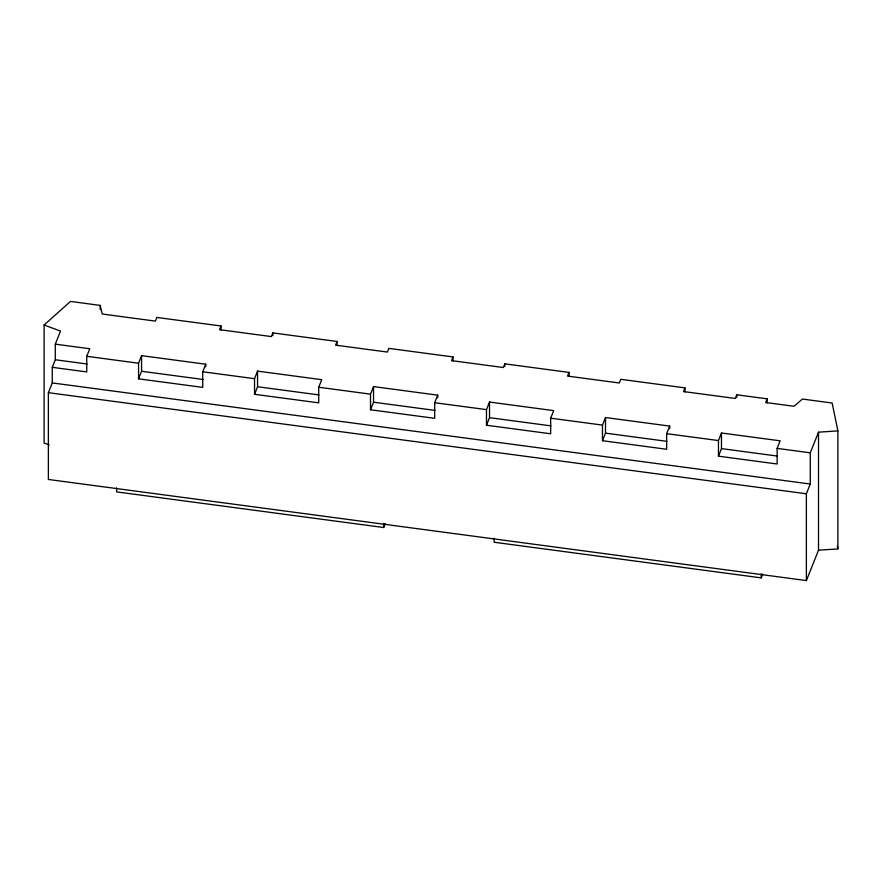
<?xml version="1.0" encoding="UTF-8"?>
<svg xmlns="http://www.w3.org/2000/svg" width="882" height="882" viewBox="0 0 882 882"><rect width="100%" height="100%" fill="white"/><g stroke="black" fill="none" stroke-linecap="round" stroke-linejoin="round"><path stroke-width="1.32" d="M818.518 550.214L837.9 548.902L837.9 430.879L818.518 432.191L818.518 550.214L806.38 580.577L48.367 479.466L48.367 392.666L52.27 382.931L52.27 367.32L55.29 359.757L55.29 344.145L60.516 331.092L44.1 325.006L44.1 443.029L49.149 444.892M52.27 367.32L86.745 371.917L86.745 356.306L89.777 348.743L55.29 344.145M205.76 364.211L202.728 371.774L202.728 387.385L138.551 378.83L138.551 363.219L141.572 355.655L205.76 364.211L205.76 366.813M138.551 378.83L141.572 371.267L141.572 355.655M44.1 325.006L70.461 301.423L100.162 305.392L102.246 314.025L155.397 321.114L156.864 317.443L221.051 325.998L219.574 329.67L271.38 336.582L272.847 332.911L337.034 341.466L337.034 345.535M254.534 378.687L257.555 371.124L321.732 379.679L318.711 387.242L318.711 402.853L254.534 394.298L254.534 378.687L202.728 371.774M254.534 394.298L257.555 386.735L257.555 371.124M337.034 341.466L335.557 345.149L387.352 352.05L388.83 348.379L453.006 356.934L453.006 361.003M437.715 395.158L434.694 402.721L434.694 418.322L370.506 409.766L370.506 394.155L373.538 386.592L437.715 395.158L437.715 397.76M370.506 409.766L373.538 402.203L373.538 386.592M116.6 487.845L116.6 491.891L383.648 527.513L385.18 523.676M453.006 356.934L451.54 360.617L503.335 367.518L504.813 363.847L568.989 372.402L568.989 376.482M486.489 409.623L489.521 402.06L553.698 410.626L550.677 418.189L550.677 433.79L486.489 425.234L486.489 409.623L434.694 402.721M486.489 425.234L489.521 417.671L489.521 402.06M568.989 372.402L567.523 376.085L619.318 382.986L620.796 379.315L684.972 387.871L684.972 391.95M669.681 426.094L666.66 433.657L666.66 449.269L602.472 440.702L602.472 425.091L605.504 417.528L669.681 426.094L669.681 428.696M602.472 440.702L605.504 433.139L605.504 417.528M684.972 387.871L683.506 391.553L735.301 398.455L736.768 394.783L767.175 398.84L767.175 402.909M718.455 440.559L721.476 432.996L780.162 440.824L777.13 448.387L777.13 463.998L718.455 456.17L718.455 440.559L666.66 433.657M718.455 456.17L721.476 448.607L721.476 432.996M767.175 398.84L765.697 402.512L793.987 406.282L802.422 399.05L832.123 403.019L837.9 430.879M806.38 580.577L806.38 493.777L810.271 484.031L810.271 452.808L818.518 432.191M494.185 538.207L494.185 542.254L761.232 577.875L762.765 574.039M86.745 356.306L138.551 363.219M318.711 387.242L370.506 394.155M550.677 418.189L602.472 425.091M777.13 448.387L810.271 452.808M55.29 359.757L87.12 364.001M141.572 371.267L203.025 379.458M257.555 386.735L319.008 394.927M373.538 402.203L434.991 410.395M489.521 417.671L550.963 425.874M605.504 433.139L666.946 441.342M721.476 448.607L777.428 456.071M52.27 382.931L810.271 484.031M48.367 392.666L806.38 493.777M837.349 546.223L837.9 548.902M761.232 573.829L761.232 577.875M736.768 394.783L736.768 397.495M504.813 363.847L504.813 366.559M383.648 523.467L383.648 527.513M272.847 332.911L272.847 335.623M221.051 325.998L221.051 330.066M100.162 305.392L100.162 309.461"/></g></svg>
